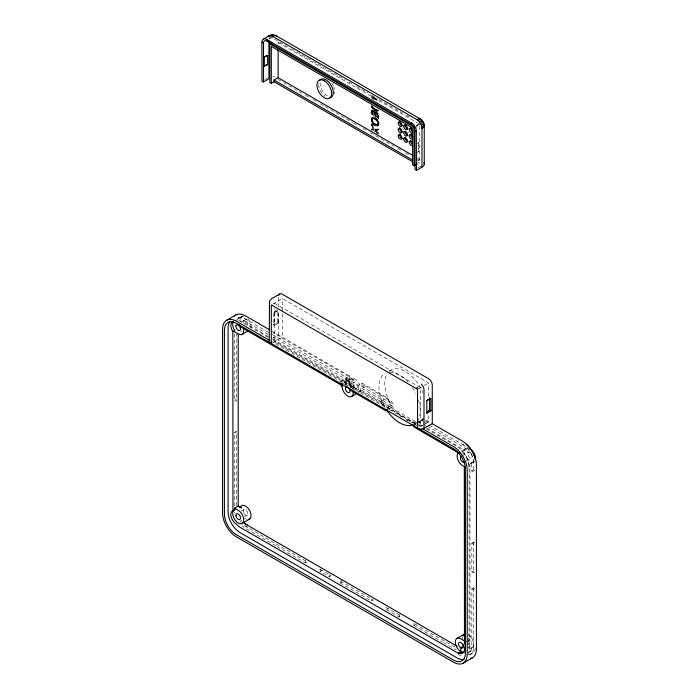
<?xml version="1.0" encoding="UTF-8"?>
<svg xmlns="http://www.w3.org/2000/svg" width="699" height="699" viewBox="0 0 699 699"><rect width="100%" height="100%" fill="white"/><g stroke="black" fill="none" stroke-linecap="round" stroke-linejoin="round"><path stroke-width="0.52" stroke-dasharray="3.5 2.62" d="M373.214 111.386L372.148 112.102L372.008 113.622L372.707 113.221C372.165 108.782 377.18 114.234 374.524 115.3L372.008 113.858L372.707 113.448L375.223 114.898M344.424 384.459L345.822 384.433L345.822 381.252L272.383 338.849M371.108 119.791L371.658 117.913L373.318 117.065C377.373 116.986 381.776 124.474 376.813 126.178C373.729 125.872 371.195 122.849 371.108 119.791L372.357 117.511L373.318 117.065M376.813 126.178C380.693 123.95 376.342 117.441 372.619 117.467M371.885 119.643C371.23 122.264 375.686 126.624 377.556 124.02C378.229 121.39 373.729 117.004 371.885 119.643L372.584 119.241C374.769 116.008 381.138 123.251 376.84 124.903M377.871 124.326C375.249 124.99 372.226 121.923 372.584 119.241M374.865 113.727L376.272 112.513L377.993 113.255L378.762 114.951L378.858 118.114L378.159 118.515L371.283 114.549C369.247 109.926 375.328 108.511 375.564 113.325L374.865 113.727L373.624 111.185L371.719 110.608M378.858 118.114L371.982 114.147L372.095 110.8L372.672 110.066M375.136 115.3L375.477 114.094L377.111 113.745L378.124 116.576L375.835 115.256L375.136 115.658L376.176 113.692M345.865 383.655L345.822 381.252L343.06 382.842M371.169 105.759C371.265 108.633 376.464 113.701 378.264 109.822M375.564 113.325L376.272 112.513M377.346 111.185L378.779 110.031L378.08 110.433M377.408 109.577C375.302 111.08 372.331 108.048 371.885 105.916M415.896 153.588L418.255 151.596L418.255 142.447L418.806 142.762L418.806 151.91L417.355 152.749M375.171 113.194L376.062 112.888L377.547 114.007L378.159 118.515M264.694 79.511L267.455 77.921M374.856 99.232L371.982 97.58L371.283 97.982L371.283 96.855L371.982 96.453L374.874 98.122L376.866 97.851M371.283 96.855L374.175 98.524L374.874 98.122M377.818 98.769L375.057 99.459L378.159 99.031M371.361 106.571L372.06 106.161L371.868 105.357M371.667 107.375L372.366 106.964L372.06 106.161M372.27 107.052L372.969 106.65M372.611 107.611L373.31 107.209M372.104 108.162L372.803 107.76L375.424 110.285L378.045 110.783M373.03 108.144L373.729 107.733L376.071 109.411L377.539 109.638L376.84 110.049M372.637 108.913L373.336 108.511M373.528 108.633L374.227 108.231M373.257 109.586L373.956 109.184M374.087 109.079L374.786 108.677M371.527 110.853L372.96 110.031M371.396 111.202L372.095 110.8M372.611 110.521L373.31 110.11M374.725 109.49L375.424 109.088M373.004 110.704L373.703 110.302M373.948 110.171L374.647 109.769M371.283 112.207L371.982 111.805M375.372 109.822L376.071 109.411M372.148 112.102L372.847 111.691M373.624 111.185L374.323 110.783M372.305 111.884L373.476 111.403M374.725 110.687L375.424 110.285M375.931 110.023L376.63 109.621M372.777 111.805L373.79 111.543M372.043 112.626L372.742 112.216M376.42 110.093L377.119 109.691M373.091 111.945L374.839 111.447M375.503 111.071L376.202 110.669M373.388 112.155L374.358 112.023M376.202 111.281L376.901 110.879M376.813 111.324L377.512 110.923M371.283 114.549L371.982 114.147M374.55 112.696L375.249 112.294M377.775 110.888L378.474 110.486M374.524 115.3L374.114 113.168L374.813 112.766M376.062 112.888L376.761 112.487M374.419 114.059L375.118 113.657M376.639 113.124L377.338 112.722M375.477 114.094L376.578 113.553M376.988 113.36L377.687 112.958M374.524 114.986L375.922 114.147M375.879 113.954L377.111 113.745M377.294 113.657L377.993 113.255M377.547 114.007L378.246 113.605M376.412 114.147L377.556 114.112M371.658 117.913L372.785 117.205M377.766 114.409L378.465 114.007M371.352 118.376L372.051 117.974M375.136 115.658L377.425 116.986L377.172 115.038L377.871 114.636M373.24 117.511L373.939 117.109M371.169 119.005L371.868 118.594M377.364 115.711L378.063 115.309M373.939 117.729L374.638 117.327M378.063 115.352L378.762 114.951M372.27 118.926L373.301 118.341M372.025 119.223L372.724 118.821M373.021 118.699L373.72 118.297M373.511 118.778L374.21 118.376M374.734 118.122L375.433 117.712M377.425 116.541L378.124 116.139M371.169 120.612L372.541 119.791M377.425 116.986L378.858 116.051M374.087 118.987L374.786 118.585M375.512 118.629L376.211 118.227M371.885 120.77L372.584 120.368M374.743 119.319L375.442 118.917M371.361 121.425L372.06 121.014L371.807 119.38M372.034 121.346L372.733 120.936M376.202 119.223L376.901 118.821M375.38 119.73L376.079 119.328M371.667 122.22L372.969 121.504M375.94 120.176L376.639 119.774M376.822 119.896L377.521 119.485M372.611 122.465L373.31 122.054M372.104 123.015L372.803 122.613L374.647 124.623L377.512 125.776M376.429 120.674L377.128 120.263M373.03 122.998L373.729 122.587M377.346 120.647L378.045 120.237M371.283 124.3L371.982 123.898L375.573 129.638L378.858 128.424L378.858 129.551L374.778 131.22L371.283 125.733L371.283 124.3L374.874 130.04L378.858 128.424M376.84 121.198L377.539 120.796M372.637 123.767L373.336 123.365M373.528 123.487L374.227 123.085M377.172 121.757L378.474 121.032M373.257 124.439L373.956 124.038M374.087 123.933L374.786 123.531M371.283 125.733L371.982 125.322L371.982 123.898M377.408 122.325L378.107 121.923M378.08 122.246L378.779 121.844M374.725 124.343L375.424 123.941M373.948 125.025L374.647 124.623M377.556 122.902L378.255 122.5M375.372 124.675L376.071 124.265M378.264 123.068L378.963 122.666M377.6 123.487L378.299 123.085M374.725 125.54L375.424 125.138M375.931 124.876L376.63 124.466M377.556 124.02L378.255 123.618M376.42 124.946L377.119 124.544M377.408 124.431L378.107 124.029M378.325 123.906L379.024 123.505M375.503 125.925L376.202 125.523M378.264 124.675L378.963 124.273M376.202 126.135L376.901 125.733M378.858 132.766L371.982 128.799L371.283 129.201L378.159 133.168L378.858 132.766L378.858 133.824L371.982 129.848L371.283 130.259M378.08 125.287L378.779 124.885M377.346 126.038L378.474 125.339M374.874 130.04L375.573 129.638M374.778 131.22L378.858 129.551M419.182 123.819L416.464 125.715L421.148 123.129M416.001 125.977L419.4 124.011L419.4 160.98L417.784 161.915M416.726 125.89L419.47 124.308M417.355 143.601L418.806 142.762M417.784 160.211L419.4 159.276M416.464 163.95L420.143 161.827M417.749 167.882L420.51 166.283L416.831 164.16M237.756 318.342L239.6 317.285M239.906 317.626L241.749 316.56M241.216 322.125L243.968 320.535M272.793 304.039L282.352 298.517L428.601 382.947L428.601 396.91M277.276 322.309L278.56 323.06L273.187 324.677L277.276 322.309L277.276 309.797L273.187 312.156L278.56 310.539L278.56 323.06L274.471 325.419L273.187 324.677L273.187 312.156L274.471 312.907L277.739 311.011M272.951 338.351L278.674 335.048L278.674 311.422M273.16 342.484L282.352 337.171L282.352 298.517M234.523 333.991L234.523 400.37L236.367 399.304M234.523 506.05L234.523 432.227L236.367 431.169L236.367 506.05M345.83 380.169L345.83 378.072L349.509 375.94L349.509 379.129L346.748 380.719L346.748 379.636L345.83 380.169L353.178 385.498L353.178 389.745L354.096 389.212L354.096 384.966L346.748 379.636M347.525 380.815L351.204 378.692M346.066 382.711A7.803 4.509 60 0 1 348.251 380.562L350.129 379.487A7.803 4.509 60 0 1 354.568 381.2L353.414 379.26L272.732 332.68M346.748 380.719L348.81 381.916L353.414 379.26M348.81 381.916L349.57 384.031M343.305 383.314A7.803 4.509 60 0 1 349.019 384.354L349.937 383.821L354.096 389.212M348.827 385.315L353.432 382.659M349.019 384.354L349.937 385.254L350.854 384.721M349.937 385.254L350.68 386.154L351.597 385.621M350.749 386.25L351.029 386.678L351.955 386.145M353.178 385.498L354.096 384.966M351.029 386.678L351.44 387.29L352.357 386.757M351.44 387.29L352.401 386.818M353.021 387.989L352.287 388.976M345.83 378.072L358.281 385.254L361.96 383.131L387.159 397.679A28.729 16.593 60 0 0 389.186 401.759L389.422 402.178L391.265 401.112L393.327 404.424L385.962 408.679M353.982 389.841L356.743 388.251M361.96 383.131L361.96 386.32L363.803 385.254L391.265 401.112M389.151 371.099L390.828 370.121M361.96 388.443L391.484 405.49L391.484 407.613L361.96 390.566L361.96 388.443L363.803 387.386L363.803 385.254M359.199 392.165L361.96 390.566M415.922 424.031L381.977 404.433L380.562 401.488L387.159 397.679M381.977 404.433L383.061 403.812L384.826 406.923M418.299 388.897L423.21 386.066M424.101 385.542L428.601 382.947M388.723 409.203L391.484 407.613M241.216 511.179L243.968 509.58M244.528 516.762L247.289 515.172M415.057 423.734L417.574 422.275M418.421 421.785L420.099 420.815M413.922 424.817L415.756 423.751M416.683 423.218L424.022 418.963M418.159 422.773L423.463 419.706L421.279 420.562L423.157 421.654M419.4 426.914L422.047 425.394M425.368 423.472L428.601 421.611L428.601 414.088M461.576 450.916L466.172 448.26M461.847 451.737L464.922 450.217A7.803 4.509 60 0 1 468.95 453.109A13.01 7.514 60 0 0 462.633 446.565L426.949 425.962M461.96 455.949L468.4 452.227M466.198 460.999L471.72 457.81M470.453 463.786L474.132 461.663M468.155 466.749L469.99 465.683L469.99 639.865L466.312 641.988M276.839 546.408L305.349 562.87L307.193 561.804L245.567 526.225A13.01 7.514 60 0 1 244.073 525.229M471.834 470.995L473.669 469.929L475.512 470.995L473.669 472.061L471.834 470.995L471.711 461.646A7.803 4.509 60 0 1 468.155 464.258M320.063 569.239L331.108 575.609L329.264 576.675L320.063 571.363L320.063 569.239L321.907 568.173M320.063 571.363L321.907 570.305M340.299 580.921L373.415 600.039L371.571 601.105L340.299 583.045L340.299 580.921L342.143 579.855M340.299 583.045L342.143 581.987M471.834 543.219L473.669 542.153L475.512 543.219L473.669 544.276L471.834 543.219L471.834 571.896L473.669 572.953L475.512 571.896L473.669 570.83L471.834 571.896M386.294 609.598L399.173 617.034L401.008 615.968L386.294 607.475L386.294 609.598L388.128 608.532M471.834 588.89L473.669 587.824L475.512 588.89L473.669 589.947L471.834 588.89L471.834 646.243A13.01 7.514 60 0 1 468.042 652.639M413.887 623.403L413.887 625.526L415.722 624.469M468.042 644.74L469.877 643.683M472.297 647.527L468.618 649.651A7.803 4.509 60 0 0 468.295 640.66M469.134 652.193L470.977 651.127M470.436 654.447L472.279 653.382M340.326 382.318L344.004 380.186L345.822 384.433M421.628 420.763L421.838 420.649A29.122 16.811 60 0 0 422.982 419.889M415.084 424.433L415.713 424.162M348.251 380.562L272.898 337.023M374.175 98.524L376.167 98.253M327.403 95.946L327.228 95.859A10.406 6.011 60 0 1 320.352 80.997M247.402 320.177L245.113 319.067A7.803 4.509 60 0 0 238.446 319.513M242.003 520.982L241.889 520.912A7.803 4.509 60 0 1 240.954 520.283M468.313 638.903L469.99 639.865M274.489 39.074L287.691 46.693M291.457 48.869L345.192 79.896M348.958 82.071L352.733 84.247M356.499 86.423L367.814 92.958M371.58 95.134L375.354 97.31M379.12 99.485L402.685 113.089M406.46 115.265L410.234 117.441M278.123 42.447L418.483 123.487M371.999 98.393L374.157 99.634M418.255 151.596L418.806 151.91M376.438 133.229L378.159 134.225M416.648 157.686L419.933 159.582M278.123 79.406L301.671 93.002M305.437 95.178L309.203 97.353M312.977 99.529L316.743 101.705M320.509 103.88L324.275 106.056M325.218 106.597L352.532 122.369M353.476 122.91L359.129 126.178M362.895 128.345L366.66 130.521M370.426 132.696L393.974 146.292M397.74 148.468L401.506 150.643M405.28 152.819L409.046 154.995M417.521 159.888L419.4 160.98M274.261 303.183L420.51 387.622L420.51 426.285L416.84 424.162M272.234 331.335L349.509 375.94M425.848 420.02L430.444 422.668M425.333 420.781L429.99 423.472M268.556 332.392L245.567 319.12A15.605 9.008 60 0 0 235.729 320.395M272.234 334.515L350.129 379.487M361.96 386.32L393.327 404.424M423.515 421.855L428.234 424.581M429.177 425.132L464.477 445.508A13.01 7.514 60 0 1 465.857 446.425M268.18 334.305L243.488 320.317A7.803 4.509 60 0 1 245.996 323.62L268.617 336.673M426.014 425.42L419.435 421.628L419.435 423.751L423.192 425.918M426.949 428.094L464.608 450.139M380.562 401.488L415.529 421.68M268.267 337.538L240.045 321.243A16.907 9.76 60 0 0 238.176 320.334M272.977 340.256L383.061 403.812M418.867 424.485L422.598 426.643M426.329 428.793L457.111 446.565A16.907 9.76 60 0 1 469.073 467.281L469.073 651.022A16.907 9.76 60 0 1 468.487 654.946M415.922 423.638L274.261 341.846L274.261 308.556M270.53 340.963L388.268 408.941M389.212 409.483L417.513 425.831M468.155 464.625L469.99 465.683M234.523 400.37L236.367 401.427L236.367 334.192M234.523 432.227L236.367 433.293M414.804 623.936L455.276 647.3M275.913 545.875L245.567 528.348A15.605 9.008 60 0 1 242.151 525.753M413.887 625.526L442.397 641.988M443.315 642.521L456.194 649.956M458.037 654.203L462.633 656.859M375.756 99.057L377.617 101.364M371.982 125.322L375.477 130.809M373.659 112.434L374.114 113.168M376.857 114.514L377.172 115.038M372.366 106.964L372.803 107.76M372.803 122.613L372.06 121.014M351.483 387.351L351.719 387.796M334.742 91.709L334.76 91.927A10.406 6.011 60 0 1 334.463 93.946M473.616 460.204L473.669 472.061M473.669 542.153L473.669 572.953M473.669 587.824L473.669 647.3A15.605 9.008 60 0 1 469.125 654.989M416.831 125.505L416.831 127.646M399.173 614.91L399.173 617.034M378.159 128.826L378.159 129.953M371.982 96.453L371.982 97.58M371.982 128.799L371.982 129.848M371.571 598.973L371.571 601.105M358.281 385.254L358.281 392.689M329.264 574.552L329.264 576.675M305.349 560.747L305.349 562.87M278.674 297.459L278.674 307.132M278.49 41.809L278.49 43.932M274.471 312.907L274.471 325.419M243.602 512.682A3.25 1.879 60 0 1 245.366 509.658A3.25 1.879 60 0 1 247.699 514.639A3.25 1.879 60 0 1 243.837 513.18M246.494 519.235A7.803 4.509 60 0 1 244.633 518.16M471.283 453.607A3.25 1.879 60 0 1 471.117 458.028A3.25 1.879 60 0 1 467.692 453.852A3.25 1.879 60 0 1 470.943 453.188M474.691 461.122A7.803 4.509 60 0 1 465.849 456.884A7.803 4.509 60 0 1 467.718 447.945M345.367 384.197A7.803 4.509 60 0 1 347.176 385.411M241.889 331.868A7.803 4.509 60 0 1 240.954 331.23M350.872 387.316A7.803 4.509 60 0 1 351.431 378.587A7.803 4.509 60 0 1 359.26 383.873A7.803 4.509 60 0 1 358.482 392.454M468.155 634.552A7.803 4.509 60 0 1 473.669 644.111A7.803 4.509 60 0 1 468.155 647.3M462.755 639.157A7.803 4.509 60 0 1 462.677 636.955M468.347 638.397A3.25 1.879 60 0 1 470.453 642.364A3.25 1.879 60 0 1 468.155 643.587M461.856 452.55A7.803 4.509 60 0 1 468.059 463.638M240.168 321.592A7.803 4.509 60 0 1 242.474 316.306M247.839 318.875A7.803 4.509 60 0 1 250.688 328.696M243.427 323.121A3.25 1.879 60 0 1 245.76 320.832A3.25 1.879 60 0 1 247.525 325.891M236.909 320.806A15.605 9.008 60 0 1 243.995 316.708M467.212 447.57A13.01 7.514 60 0 1 469.711 450.409M462.633 444.442A15.605 9.008 60 0 1 473.669 463.559M241.26 522.503A13.01 7.514 60 0 1 240.002 520.851M247.402 527.291A15.605 9.008 60 0 1 245.681 526.137M235.065 513.485A15.605 9.008 60 0 1 234.768 512.018M473.669 645.177A13.01 7.514 60 0 1 468.653 651.739M475.372 648.156A15.605 9.008 60 0 1 469.483 654.115M384.948 407.316A29.271 16.898 60 0 1 384.948 373.519M389.229 372.2A29.271 16.898 60 0 1 408.566 382.528M412.489 387.639A29.271 16.898 60 0 1 415.756 393.31M418.544 400.265A29.271 16.898 60 0 1 417.504 421.165M415.66 423.192A29.271 16.898 60 0 1 414.21 424.214M415.818 422.144A29.271 16.898 60 0 1 405.464 419.365M401.61 416.726A29.271 16.898 60 0 1 387.543 373.179M389.387 371.143A29.271 16.898 60 0 1 422.991 392.882M423.393 417.766A29.271 16.898 60 0 1 418.491 421.558M408.382 132.076A2.604 1.503 60 0 1 408.67 132.688M269.071 38.445A7.811 4.797 3.4 0 1 272.977 37.956M272.977 76.602A7.803 4.509 0 0 1 274.995 76.759M402.039 127.865A2.604 1.503 60 0 1 402.475 128.336M403.157 129.498A2.604 1.503 60 0 1 403.34 130.119M269.054 39.083A5.199 3.006 60 0 1 270.766 37.493M271.658 37.58A5.199 3.006 60 0 1 272.61 37.991M331.772 83.146A10.406 6.011 60 0 1 333.537 86.309M333.869 87.13A10.406 6.011 60 0 1 334.559 89.603M325.114 96.296A10.406 6.011 60 0 1 323.855 95.274M322.099 93.36A10.406 6.011 60 0 1 318.578 83.863M352.75 384.599A3.25 1.879 60 0 0 356.464 388.399A3.25 1.879 60 0 0 355.843 383.498A3.25 1.879 60 0 0 352.75 384.599"/><path stroke-width="1.05" d="M352.934 390.924L353.178 393.196A7.803 4.509 60 0 1 347.656 396.115A7.803 4.509 60 0 1 342.143 386.835L342.152 384.467M232.741 321.785A7.803 4.509 60 0 0 232.846 331.544L232.959 510.751A7.803 4.509 60 0 0 231.168 516.876A7.803 4.509 60 0 0 236.48 524.163A10.406 6.011 60 0 0 240.045 527.291L457.111 652.613L459.549 653.539L460.746 653.303A7.803 4.509 60 0 0 463.577 645.422L464.477 643.054L464.311 467.316A7.803 4.509 60 0 0 465.543 466.364M233.379 321.732A7.803 4.509 60 0 0 234.681 330.487L234.523 331.868L238.202 333.991L238.202 506.05L241.417 507.92A7.803 4.509 60 0 0 239.608 507.422M261.933 42.333L262.099 40.996A7.305 4.22 60 0 1 265.751 38.891L412.646 123.697A7.305 4.22 60 0 1 416.298 130.023L416.464 170.32L414.988 169.473L414.865 129.638A5.199 3.006 60 0 0 411.309 124.439L267.088 41.171A5.199 3.006 60 0 0 263.532 42.272L263.409 81.958L261.933 81.11L261.933 42.333L263.418 43.198M422.677 121.687L422.493 120.735A7.768 1.643 -38.8 0 0 419.409 121.827L416.927 119.608L272.505 36.234L268.958 35.911L263.436 39.1M464.188 652.158A7.803 4.509 60 0 1 462.589 652.237L461.593 653.076M426.818 400.719L430.89 398.369L430.89 410.872L426.818 413.214L426.818 400.719L428.207 399.173M426.818 413.214L429.597 410.121L429.597 397.626M464.477 640.931L460.798 638.807A7.803 4.509 60 0 0 455.276 641.988A7.803 4.509 60 0 0 460.798 651.547L462.52 652.543L460.991 652.368L459.549 653.539L461.882 652.184M412.532 161.679L274.078 81.748L271.317 83.338L269.849 82.491L269.849 43.827L271.684 42.77M264.344 56.907L267.079 55.326L267.63 55.64L267.63 64.806L264.344 66.064L264.344 56.907L267.63 55.64M264.344 66.064L267.079 64.491M263.409 81.958L268.923 78.769L268.923 41.154M274.078 81.748L274.078 80.044L278.123 77.711L412.873 155.51M419.409 121.827L420.483 123.391L423.288 121.775M271.317 83.338L271.317 46.379L412.593 127.943L412.593 164.903L414.07 165.759L415.905 164.693M416.464 170.32L421.978 167.14A7.803 4.509 0 0 0 423.996 162.78M226.607 320.273L235.808 314.969M279.757 294.008L271.457 298.796L269.491 301.26L269.246 341.418M232.846 331.544L234.681 330.487M242.352 334.218L247.865 331.029M238.988 324.581A7.803 4.509 60 0 1 240.482 326.8L340.963 384.974L342.807 383.908M351.807 396.35L356.403 393.694M349.561 388.277A7.803 4.509 60 0 1 350.173 389.413L351.344 390.811L385.962 410.802L387.805 409.736M234.523 508.173L238.202 510.296A7.803 4.509 60 0 1 243.479 521.603A7.803 4.509 60 0 1 235.074 520.108A7.803 4.509 60 0 1 234.794 509.685L234.523 508.173L238.202 506.05M232.959 510.751L234.794 509.685M427.971 411.064L429.597 410.121L430.89 410.872M242.352 523.271L249.709 519.016M418.5 428.522A3.879 2.237 0 0 0 422.248 429.099L432.279 423.734L462.633 441.252A19.511 11.263 60 0 1 476.43 465.15L476.43 648.89A19.511 11.263 60 0 1 470.742 658.502M456.98 638.37L464.337 634.124A7.803 4.509 60 0 0 462.878 636.02M462.633 646.767L460.798 647.833L460.991 652.368M458.352 653.207L461.104 651.608M460.746 653.303L462.589 652.237M463.192 663.133L472.393 657.829M423.061 122.342L423.795 122.98A7.768 1.643 -21.2 0 1 421.305 125.104L421.978 128.363L421.978 167.14M276.516 35.911L420.719 119.162M269.849 43.827L414.07 127.096L414.07 165.759M414.979 130.696L416.464 131.552M274.078 80.044L412.532 159.984M269.482 329.736L245.567 315.931A19.511 11.263 60 0 0 234.401 316.053M269.648 340.457L236.367 321.243A19.511 11.263 60 0 0 222.57 329.212L222.57 512.952A19.511 11.263 60 0 0 236.367 536.849L453.433 662.171A19.511 11.263 60 0 0 467.229 654.203L467.229 470.462A19.511 11.263 60 0 0 453.433 446.565L422.912 428.941M465.394 467.281L462.633 465.683A7.803 4.509 60 0 1 457.513 458.727A7.803 4.509 60 0 1 458.815 452.506M457.111 646.243L245.567 524.101A10.406 6.011 60 0 1 244.327 523.271M276.769 36.47L275.589 35.518A7.768 5.496 -75 0 0 271.273 35.701M423.166 122.692L424.144 124.16A7.768 3.172 -11.6 0 1 421.82 126.842M460.798 651.547L461.384 652.473L461.384 651.887M420.483 123.391L421.296 125.104M341.051 384.013L342.143 386.556M422.432 121.425L421.646 119.835A7.768 3.172 -48.4 0 0 418.168 120.516M432.279 423.734L432.279 385.07A5.199 3.006 60 0 0 428.601 378.701L282.352 294.262A5.199 3.006 60 0 0 278.805 295.362M424.267 125.304L424.267 163.95M423.987 428.522L423.987 389.859A5.199 3.006 60 0 0 421.261 384.188M417.565 427.98L417.565 389.317L271.317 304.886L271.317 343.55M413.922 424.817L413.922 426.94L459.086 453.328A7.803 4.509 60 0 1 460.021 453.616M411.099 122.613L411.099 124.317M385.962 409.404L385.962 410.802M278.123 49.926L278.123 77.711M267.315 39.607L267.315 41.311M464.145 659.34A16.907 9.76 60 0 1 457.111 657.925L240.045 532.594A16.907 9.76 60 0 1 228.084 511.886L228.084 328.146A16.907 9.76 60 0 1 230.373 321.348M240.29 507.509A7.803 4.509 60 0 1 249.027 509.457A7.803 4.509 60 0 1 248.259 519.532M469.99 448.688A7.803 4.509 60 0 1 470.462 448.985M471.379 449.702A7.803 4.509 60 0 1 475.39 459.523M340.963 384.974A7.803 4.509 60 0 1 342.082 383.961M348.242 387.508A3.25 1.879 60 0 1 349.386 392.497A3.25 1.879 60 0 1 345.524 389.5A3.25 1.879 60 0 1 347.857 387.211M243.479 328.792A7.803 4.509 60 0 1 238.202 333.991M464.59 461.838A3.25 1.879 60 0 1 460.912 460.073A3.25 1.879 60 0 1 461.69 456.342M270.382 343.008A3.879 2.237 0 0 1 269.377 340.841M466.198 444.538A15.605 9.008 60 0 1 470.488 448.907M470.96 449.562A15.605 9.008 60 0 1 473.406 453.791M473.73 454.525A15.605 9.008 60 0 1 474.778 457.504M474.971 458.247A15.605 9.008 60 0 1 475.268 459.706M247.402 525.159A13.01 7.514 60 0 1 244.467 522.913M412.602 424.957A29.271 16.898 60 0 1 386.075 409.186M407.998 128.826A2.604 1.503 60 0 1 405.962 127.498A2.604 1.503 60 0 1 405.298 124.885M407.998 141.574A2.604 1.503 60 0 1 405.778 139.957A2.604 1.503 60 0 1 405.49 137.222M412.716 138.848A2.604 1.503 60 0 1 409.946 137.808A2.604 1.503 60 0 1 409.946 134.558A2.604 1.503 60 0 1 412.716 136.724M412.593 138.14A2.604 1.503 60 0 1 410.898 135.851A2.604 1.503 60 0 1 411.3 133.762M407.998 135.204A2.604 1.503 60 0 1 405.962 133.867A2.604 1.503 60 0 1 405.298 131.255M423.218 123.234A7.811 4.203 -3.1 0 1 421.978 128.363M412.716 145.217A2.604 1.503 60 0 1 409.946 144.186A2.604 1.503 60 0 1 409.946 140.927A2.604 1.503 60 0 1 412.716 143.094M416.927 119.608A7.811 4.203 -56.9 0 1 421.986 121.102M272.505 36.234A7.811 4.797 -63.4 0 1 277.468 36.767M270.024 35.579A7.768 6.125 84.9 0 1 273.16 34.95M272.243 35.23A7.768 6.343 60 0 0 268.958 35.911L268.136 36.671A7.768 6.125 35.1 0 1 269.727 36.051M412.716 132.478A2.604 1.503 60 0 1 409.946 131.438A2.604 1.503 60 0 1 409.946 128.188A2.604 1.503 60 0 1 412.716 130.355M402.475 125.645A2.604 1.503 60 0 1 400.256 124.02A2.604 1.503 60 0 1 399.968 121.294M402.475 132.015A2.604 1.503 60 0 1 400.256 130.398A2.604 1.503 60 0 1 399.968 127.664M412.593 144.518A2.604 1.503 60 0 1 410.82 140.814M412.593 131.77A2.604 1.503 60 0 1 411.003 127.664M402.475 138.385A2.604 1.503 60 0 1 400.099 136.471A2.604 1.503 60 0 1 400.256 133.762M329.456 97.816A10.406 6.011 60 0 0 333.292 92.775L333.091 90.451A10.406 6.011 60 0 0 327.071 80.577A10.406 6.011 60 0 0 319.653 80.271M236.052 325.437L236.009 325.568A3.25 1.879 60 0 0 238.079 330.19A3.25 1.879 60 0 0 240.465 328.434A3.25 1.879 60 0 0 237.258 324.651L236.052 325.437M417.801 388.434L416.962 387.875L417.801 388.434M324.458 80.883L322.545 80.018A10.406 6.011 60 0 0 316.927 84.824L317.128 87.148A10.406 6.011 60 0 0 324.1 97.668L326.014 98.533A10.406 6.011 60 0 0 331.632 93.727L331.431 91.403A10.406 6.011 60 0 0 324.458 80.883M453.433 448.688L236.367 323.366A16.907 9.76 60 0 0 224.405 330.269L224.405 514.01A16.907 9.76 60 0 0 236.367 534.718L453.433 660.048A16.907 9.76 60 0 0 465.394 653.146L465.394 469.405A16.907 9.76 60 0 0 453.433 448.688M458.527 644.277A3.25 1.879 60 0 0 462.24 648.078A3.25 1.879 60 0 0 461.62 643.176A3.25 1.879 60 0 0 458.527 644.277M235.93 515.766A3.25 1.879 60 0 0 239.652 519.567A3.25 1.879 60 0 0 239.032 514.665A3.25 1.879 60 0 0 235.93 515.766M403.769 126.248A2.604 1.503 60 0 0 406.53 129.682A2.604 1.503 60 0 0 406.53 126.003A2.604 1.503 60 0 0 403.769 126.248M398.247 129.429A2.604 1.503 60 0 0 401.008 132.862A2.604 1.503 60 0 0 401.008 129.184A2.604 1.503 60 0 0 398.247 129.429M403.769 132.618A2.604 1.503 60 0 0 406.53 136.052A2.604 1.503 60 0 0 406.53 132.373A2.604 1.503 60 0 0 403.769 132.618M403.769 138.987A2.604 1.503 60 0 0 406.53 142.421A2.604 1.503 60 0 0 406.53 138.743A2.604 1.503 60 0 0 403.769 138.987M398.247 123.059A2.604 1.503 60 0 0 401.008 126.493A2.604 1.503 60 0 0 401.008 122.814A2.604 1.503 60 0 0 398.247 123.059M398.247 135.807A2.604 1.503 60 0 0 401.008 139.241A2.604 1.503 60 0 0 401.008 135.562A2.604 1.503 60 0 0 398.247 135.807"/></g></svg>
